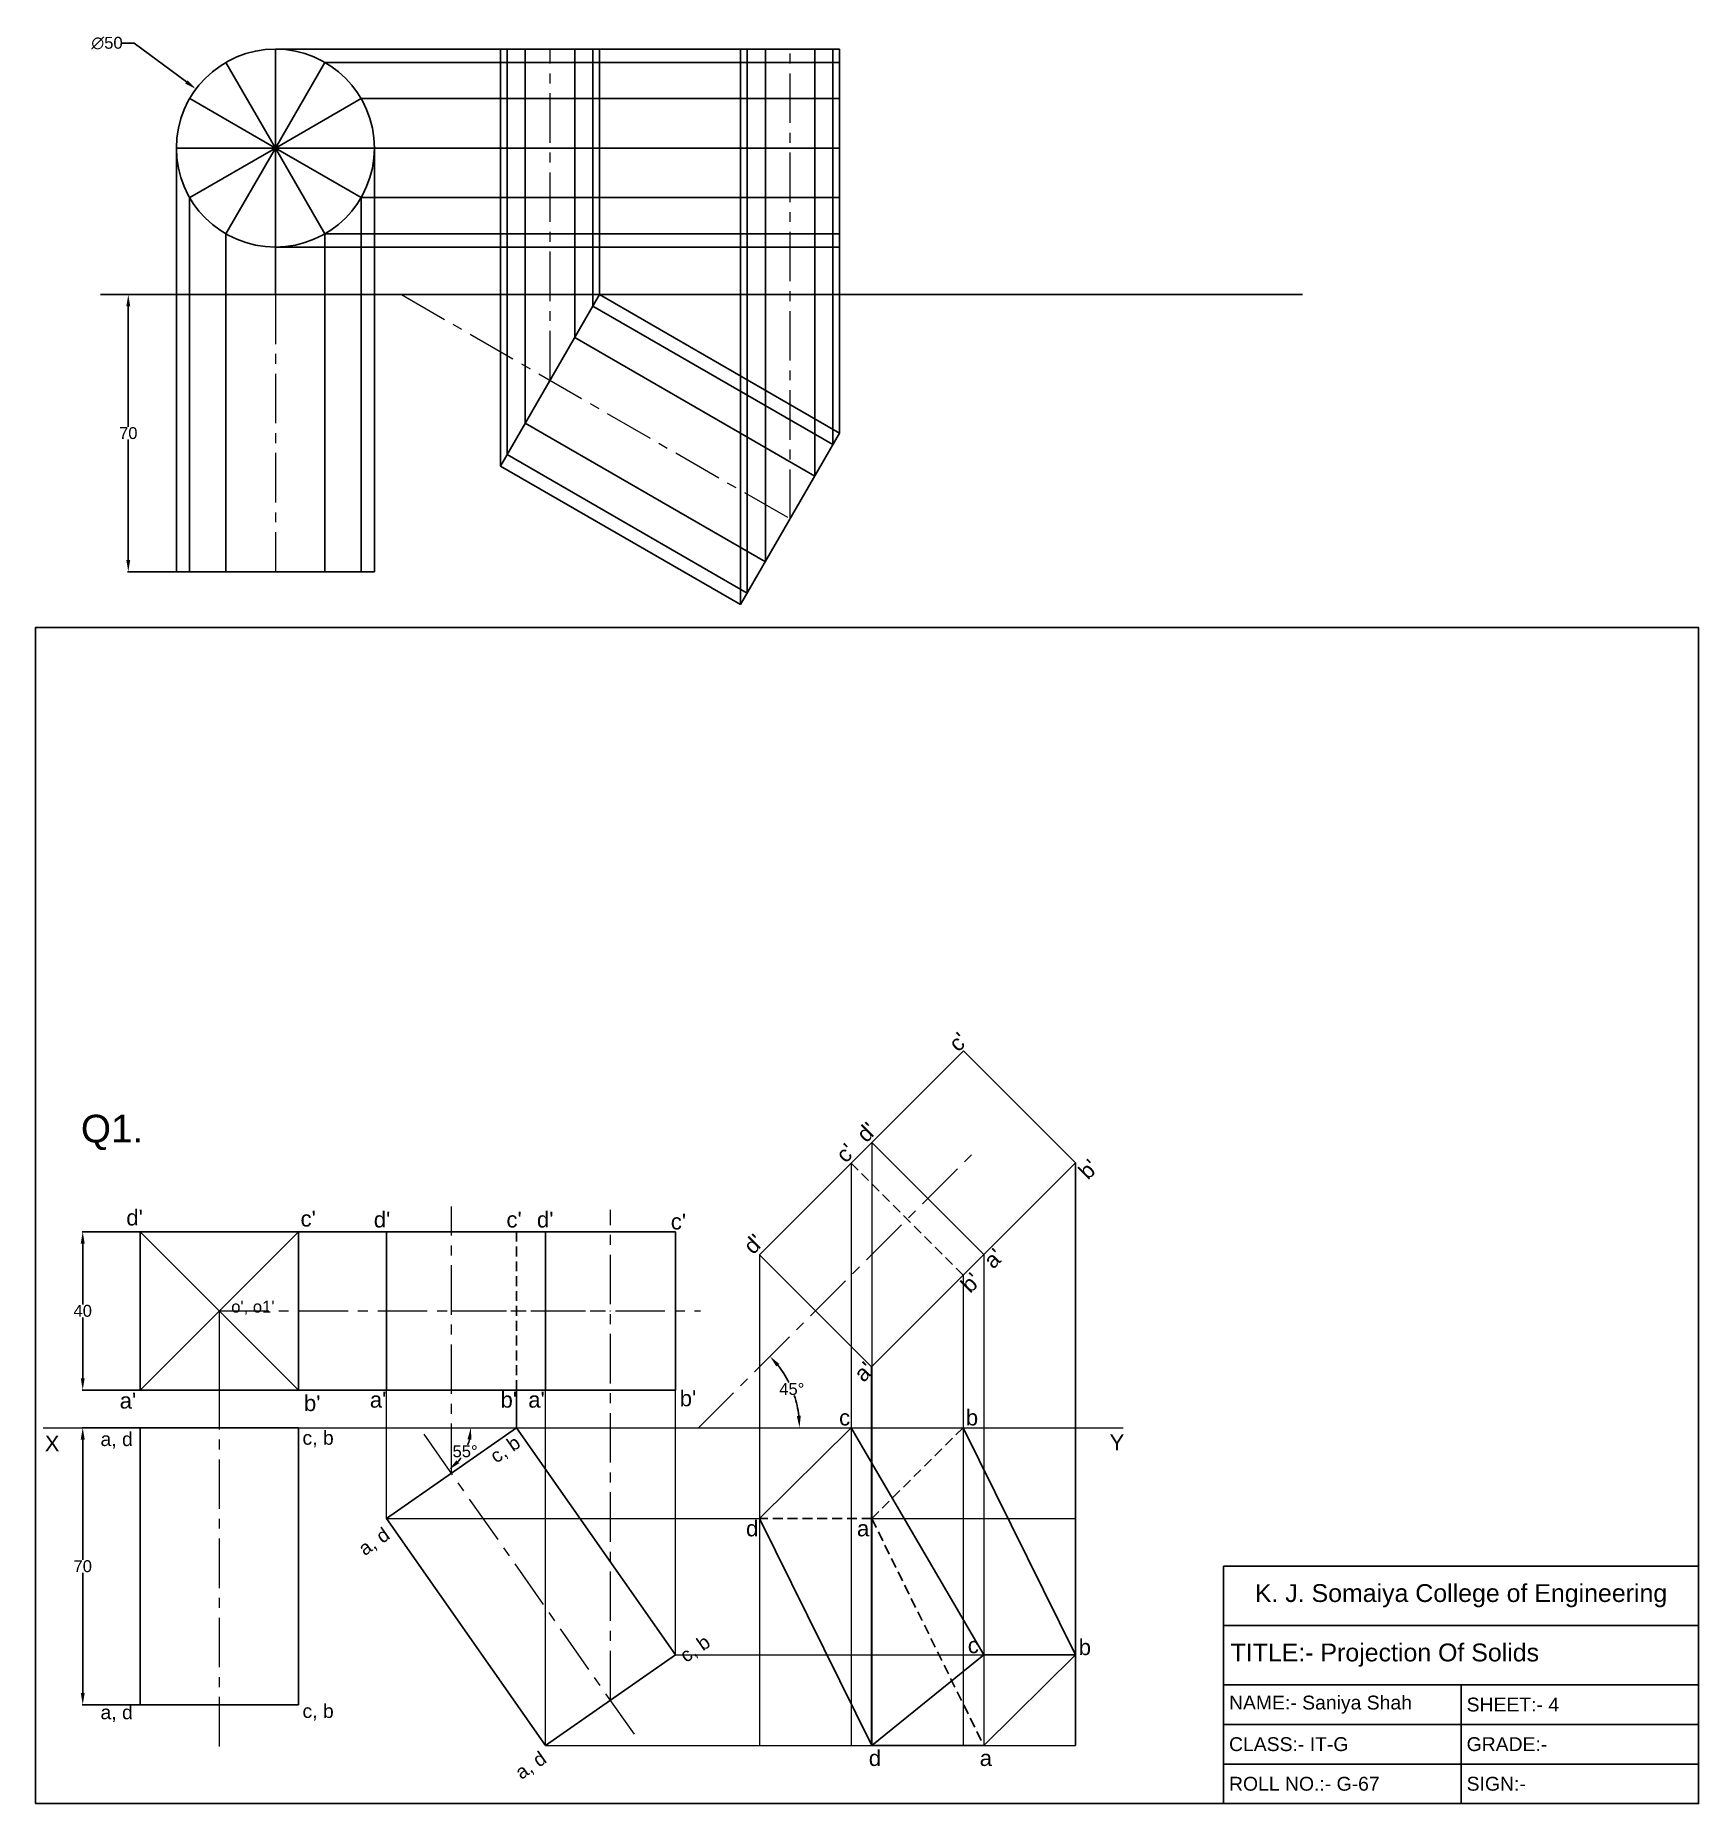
# Model space of a CAD drawing. Header units: millimetres. Extents: x 227 to 647, y 157 to 604.
import ezdxf

# ---------------------------------------------------------------- set-up
doc = ezdxf.new("R2010")
doc.units = ezdxf.units.MM
doc.header["$MEASUREMENT"] = 0
doc.linetypes.add('CENTER', pattern=[2, 1.25, -0.25, 0.25, -0.25])
doc.linetypes.add('HIDDEN', pattern=[0.375, 0.25, -0.125])
doc.styles.get("Standard").update_dxf_attribs({"font": 'arial.ttf'})
doc.dimstyles.get("Standard").update_dxf_attribs({"dimtxt": 3, "dimasz": 3, "dimexe": 0.18, "dimexo": 0.0625, "dimgap": 0.09, "dimtad": 0, "dimtih": 1, "dimtoh": 1, "dimdec": 0, "dimzin": 0, "dimdsep": 46, "dimtxsty": 'Standard', "dimcen": 0.09, "dimclrd": 4, "dimclre": 4, "dimadec": 0, "dimazin": 0, "dimtfac": 1, "dimtdec": 0, "dimtofl": 0, "dimtmove": 0, "dimatfit": 3, "dimfxl": 1, "dimtolj": 1, "dimtzin": 0, "dimarcsym": 0})

# ---------------------------------------------------------------- blocks, each defined once
blk = doc.blocks.new('*T1')
at = {"color": 0, "linetype": 'ByBlock', "lineweight": -2, "transparency": 16777216}
for p, q in [((0, 0), (120, 0)), ((0, 0), (0, -60)), ((120, 0), (120, -60)), ((0, -15), (120, -15)), ((0, -30), (120, -30)), ((60, -30), (60, -60)), ((0, -40), (120, -40)), ((0, -50), (120, -50)), ((0, -60), (120, -60))]:
    blk.add_line(p, q, dxfattribs=at)
at = {"color": 0, "linetype": 'Continuous', "transparency": 16777216}
for s, insert, char_height, width, attachment_point in [('K. J. Somaiya College of Engineering', (60, -7.5), 4.5, 119.88, 5), (' TITLE:- Projection Of Solids', (0.06, -22.5), 4.5, 119.88, 4), (' NAME:- Saniya Shah', (0.06, -35), 3.5, 59.88, 4), (' SHEET:- 4', (60.06, -35), 3.5, 59.88, 4), (' CLASS:- IT-G', (0.06, -45), 3.5, 59.88, 4), (' GRADE:-', (60.06, -45), 3.5, 59.88, 4), (' ROLL NO.:- G-67', (0.06, -55), 3.5, 59.88, 4), (' SIGN:-', (60.06, -55), 3.5, 59.88, 4)]:
    blk.add_mtext(s, dxfattribs=dict(at, insert=insert, char_height=char_height, width=width, attachment_point=attachment_point))
blk = doc.blocks.new('*D3')
at = {"color": 4, "lineweight": -2, "transparency": 16777216}
for p, q in [((253.44, 252.14), (238.82, 252.14)), ((239, 249.14), (239, 218.76)), ((239, 185.14), (239, 215.51)), ((253.44, 182.14), (238.82, 182.14))]:
    blk.add_line(p, q, dxfattribs=at)
at = {"color": 4, "transparency": 16777216}
for points in [[(238.5, 249.14), (239.5, 249.14), (239, 252.14)], [(238.5, 185.14), (239.5, 185.14), (239, 182.14)]]:
    blk.add_solid(points, dxfattribs=at)
at = {"layer": 'Defpoints', "color": 0, "transparency": 16777216}
for p in [(253.5, 252.14), (239, 182.14), (253.5, 182.14)]:
    blk.add_point(p, dxfattribs=at)
at = {"color": 0, "lineweight": 9, "transparency": 16777216, "insert": (239, 217.14), "char_height": 3, "attachment_point": 5}
blk.add_mtext('\\A1;70', dxfattribs=at)
blk = doc.blocks.new('*D4')
at = {"color": 4, "lineweight": -2, "transparency": 16777216}
for p, q in [((253.44, 301.64), (238.82, 301.64)), ((239, 298.64), (239, 283.26)), ((239, 264.64), (239, 280.01)), ((253.44, 261.64), (238.82, 261.64))]:
    blk.add_line(p, q, dxfattribs=at)
at = {"color": 4, "transparency": 16777216}
for points in [[(238.5, 298.64), (239.5, 298.64), (239, 301.64)], [(238.5, 264.64), (239.5, 264.64), (239, 261.64)]]:
    blk.add_solid(points, dxfattribs=at)
at = {"layer": 'Defpoints', "color": 0, "transparency": 16777216}
for p in [(253.5, 301.64), (239, 261.64), (253.5, 261.64)]:
    blk.add_point(p, dxfattribs=at)
at = {"color": 0, "lineweight": 9, "transparency": 16777216, "insert": (239, 281.64), "char_height": 3, "attachment_point": 5}
blk.add_mtext('\\A1;40', dxfattribs=at)
blk = doc.blocks.new('*D5')
at = {"color": 4, "lineweight": -2, "transparency": 16777216}
for start, end in [(340.3226, 346.6681), (318.3319, 324.0716)]:
    blk.add_arc((324.08, 252.14), 12.92, start, end, dxfattribs=at)
at = {"color": 4, "transparency": 16777216}
for points in [[(336.16, 249.21), (337.15, 249.1), (337.01, 252.14)], [(334.07, 243.17), (333.4, 243.92), (331.5, 241.55)]]:
    blk.add_solid(points, dxfattribs=at)
at = {"layer": 'Defpoints', "color": 0, "transparency": 16777216}
for p in [(229, 252.14), (324.08, 252.14), (501.7, 252.14), (334.45, 244.42), (378.29, 174.72)]:
    blk.add_point(p, dxfattribs=at)
at = {"color": 0, "lineweight": 9, "transparency": 16777216, "insert": (335.55, 246.17), "char_height": 3, "attachment_point": 5}
blk.add_mtext('\\A1;55°', dxfattribs=at)
blk = doc.blocks.new('*D7')
at = {"color": 4, "lineweight": -2, "transparency": 16777216}
for start, end in [(26.4906, 38.2541), (6.7459, 18.6215)]:
    blk.add_arc((394.5, 252.14), 25.5, start, end, dxfattribs=at)
at = {"color": 4, "transparency": 16777216}
for points in [[(414.15, 267.59), (414.89, 268.25), (412.53, 270.16)], [(420.32, 255.16), (419.32, 255.1), (420, 252.14)]]:
    blk.add_solid(points, dxfattribs=at)
at = {"layer": 'Defpoints', "color": 0, "transparency": 16777216}
for p in [(463.98, 321.61), (419.13, 258.73), (229, 252.14), (394.5, 252.14), (501.7, 252.14)]:
    blk.add_point(p, dxfattribs=at)
at = {"color": 0, "lineweight": 9, "transparency": 16777216, "insert": (418.05, 261.89), "char_height": 3, "attachment_point": 5}
blk.add_mtext('\\A1;45°', dxfattribs=at)
blk = doc.blocks.new('*U9')
blk.add_line((-12.5, 0), (12.5, 0))
blk = doc.blocks.new('*U10')
at = {"color": 0, "linetype": 'ByBlock', "lineweight": -2, "transparency": 16777216}
for p, rotation in [((287.65, 691.5), 89.99999999999993), ((281.4, 689.83), 119.9999999999999), ((293.9, 689.83), 59.99999999999994), ((276.83, 685.25), 149.9999999999999), ((298.48, 685.25), 29.99999999999996), ((275.15, 679), 180), ((276.83, 672.75), 209.9999999999999), ((281.4, 668.17), 239.9999999999998), ((287.65, 666.5), 269.9999999999998), ((293.9, 668.17), 299.9999999999998), ((298.48, 672.75), 329.9999999999998)]:
    blk.add_blockref('*U9', p, dxfattribs=dict(at, rotation=rotation))
blk.add_blockref('*U9', (300.15, 679), dxfattribs=at)
blk = doc.blocks.new('*D11')
at = {"color": 4, "lineweight": -2, "transparency": 16777216}
for p, q in [((262.59, 538.31), (250.32, 538.31)), ((250.5, 535.31), (250.5, 504.93)), ((250.5, 471.31), (250.5, 501.69)), ((262.59, 468.31), (250.32, 468.31))]:
    blk.add_line(p, q, dxfattribs=at)
at = {"color": 4, "transparency": 16777216}
for points in [[(250, 535.31), (251, 535.31), (250.5, 538.31)], [(250, 471.31), (251, 471.31), (250.5, 468.31)]]:
    blk.add_solid(points, dxfattribs=at)
at = {"layer": 'Defpoints', "color": 0, "transparency": 16777216}
for p in [(262.65, 538.31), (250.5, 468.31), (262.65, 468.31)]:
    blk.add_point(p, dxfattribs=at)
at = {"color": 0, "transparency": 16777216, "insert": (250.5, 503.31), "char_height": 3, "attachment_point": 5}
blk.add_mtext('\\A1;70', dxfattribs=at)
blk = doc.blocks.new('*D12')
at = {"color": 4, "lineweight": -2, "transparency": 16777216}
for p, q in [((249, 601.81), (252, 601.81)), ((252, 601.81), (265.18, 592.01)), ((287.56, 575.31), (287.74, 575.31)), ((287.65, 575.22), (287.65, 575.4))]:
    blk.add_line(p, q, dxfattribs=at)
at = {"color": 4, "transparency": 16777216}
blk.add_solid([(265.48, 592.42), (264.88, 591.61), (267.59, 590.23)], dxfattribs=at)
at = {"layer": 'Defpoints', "color": 0, "transparency": 16777216}
for p in [(267.59, 590.23), (307.71, 560.4)]:
    blk.add_point(p, dxfattribs=at)
at = {"color": 0, "transparency": 16777216, "insert": (245.13, 601.81), "char_height": 3, "attachment_point": 5}
blk.add_mtext('\\A1;∅50', dxfattribs=at)

msp = doc.modelspace()

# ---------------------------------------------------------------- linework, layer by layer
for p, q in [((287.65, 600.31), (430.12, 600.31)), ((344.5, 495.01), (344.5, 600.31)), ((346.17, 497.91), (346.17, 600.31)), ((350.75, 505.83), (350.75, 600.31)), ((363.25, 527.49), (363.25, 600.31)), ((367.83, 535.41), (367.83, 600.31)), ((369.5, 538.31), (369.5, 600.31)), ((405.12, 460.01), (405.12, 600.31)), ((406.8, 462.91), (406.8, 600.31)), ((411.37, 470.83), (411.37, 600.31)), ((423.87, 492.49), (423.87, 600.31)), ((428.45, 600.31), (428.45, 500.41)), ((430.12, 503.31), (430.12, 600.31)), ((300.15, 596.96), (430.12, 596.96)), ((309.3, 587.81), (430.12, 587.81)), ((262.65, 575.31), (262.65, 468.31)), ((312.65, 575.31), (312.65, 468.31)), ((312.65, 575.31), (430.12, 575.31)), ((266, 562.81), (266, 468.31)), ((309.3, 562.81), (309.3, 468.31)), ((309.3, 562.81), (430.12, 562.81)), ((275.15, 553.66), (275.15, 468.31)), ((287.65, 538.31), (287.65, 550.31)), ((287.65, 550.31), (430.12, 550.31)), ((300.15, 553.66), (300.15, 468.31)), ((300.15, 553.66), (430.12, 553.66)), ((243.5, 538.31), (547, 538.31)), ((262.65, 538.31), (262.65, 468.31)), ((262.65, 538.31), (312.65, 538.31)), ((312.65, 468.31), (312.65, 538.31)), ((344.5, 495.01), (369.5, 538.31)), ((430.12, 503.31), (369.5, 538.31)), ((367.83, 535.41), (428.45, 500.41)), ((363.25, 527.49), (423.87, 492.49)), ((350.75, 505.83), (411.37, 470.83)), ((405.12, 460.01), (430.12, 503.31)), ((346.17, 497.91), (406.8, 462.91)), ((344.5, 495.01), (405.12, 460.01)), ((262.65, 468.31), (312.65, 468.31)), ((461.42, 347.34), (438.25, 324.17)), ((489.7, 319.05), (461.42, 347.34)), ((409.86, 295.78), (438.25, 324.17)), ((438.25, 324.17), (466.53, 295.88)), ((466.53, 295.88), (489.7, 319.05)), ((489.7, 319.05), (489.7, 171.85)), ((293.5, 301.64), (388.65, 301.64)), ((348.5, 301.64), (315.73, 301.64)), ((315.73, 301.64), (315.73, 261.64)), ((315.73, 301.64), (355.88, 301.64)), ((388.65, 301.64), (355.88, 301.64)), ((355.88, 301.64), (355.88, 261.64)), ((388.65, 261.64), (388.65, 301.64)), ((409.86, 295.78), (438.14, 267.49)), ((438.14, 267.49), (466.53, 295.88)), ((438.14, 267.49), (438.14, 171.85)), ((293.5, 261.64), (355.88, 261.64)), ((315.73, 261.64), (348.5, 261.64)), ((315.73, 261.64), (355.88, 261.64)), ((348.5, 252.14), (348.5, 261.64)), ((355.88, 261.64), (388.65, 261.64)), ((253.5, 252.14), (253.5, 182.14)), ((253.5, 252.14), (293.5, 252.14)), ((293.5, 182.14), (293.5, 252.14)), ((315.73, 229.19), (348.5, 252.14)), ((388.65, 194.8), (348.5, 252.14)), ((409.86, 229.19), (433.03, 252.14)), ((433.03, 252.14), (466.53, 194.8)), ((489.7, 194.8), (461.31, 252.14)), ((315.73, 229.19), (355.88, 171.85)), ((438.25, 171.85), (409.86, 229.19)), ((355.88, 171.85), (388.65, 194.8)), ((438.25, 171.85), (466.53, 194.8)), ((466.53, 194.8), (489.7, 194.8)), ((489.7, 194.8), (466.53, 171.85)), ((253.5, 182.14), (293.5, 182.14)), ((466.53, 171.85), (438.25, 171.85))]:
    msp.add_line(p, q)
at = {"linetype": 'CENTER', "lineweight": 9, "ltscale": 10}
for p, q in [((357, 516.66), (357, 600.31)), ((417.62, 481.66), (417.62, 600.31)), ((287.65, 538.31), (287.65, 468.31)), ((319.5, 538.31), (417.62, 481.66)), ((394.5, 252.14), (463.98, 321.61)), ((332.12, 240.66), (332.12, 308.03)), ((372.27, 183.32), (372.27, 307.14)), ((273.5, 281.64), (395, 281.64)), ((332.12, 281.64), (372.27, 281.64)), ((273.5, 171.64), (273.5, 252.14)), ((378.29, 174.72), (324.08, 252.14))]:
    msp.add_line(p, q, dxfattribs=at)
at = {"lineweight": 9}
for p, q in [((438.25, 324.17), (438.25, 171.85)), ((433.03, 318.95), (433.03, 171.85)), ((253.5, 261.64), (293.5, 301.64)), ((253.5, 301.64), (293.5, 261.64)), ((315.73, 229.19), (315.73, 301.64)), ((355.88, 171.85), (355.88, 301.64)), ((388.65, 194.8), (388.65, 301.64)), ((409.86, 295.78), (409.86, 171.85)), ((466.53, 295.88), (466.53, 171.85)), ((461.31, 290.66), (461.31, 171.85)), ((273.5, 252.14), (273.5, 281.64)), ((229, 252.14), (501.7, 252.14)), ((315.73, 229.19), (409.86, 229.19)), ((438.25, 229.19), (489.7, 229.19)), ((388.45, 194.8), (489.7, 194.8)), ((355.88, 171.85), (489.7, 171.85))]:
    msp.add_line(p, q, dxfattribs=at)
at = {"linetype": 'HIDDEN', "ltscale": 10}
for p, q in [((461.31, 290.66), (433.03, 318.95)), ((348.5, 261.64), (348.5, 301.64)), ((438.25, 229.19), (461.31, 252.14)), ((438.25, 229.19), (409.86, 229.19)), ((438.25, 229.19), (466.53, 171.85))]:
    msp.add_line(p, q, dxfattribs=at)
at = {"linetype": 'Continuous'}
msp.add_lwpolyline([(227.04, 157.2), (647.04, 157.2), (647.04, 454.2), (227.04, 454.2)], close=True, dxfattribs=at)
msp.add_lwpolyline([(253.5, 261.64), (293.5, 261.64), (293.5, 301.64), (253.5, 301.64)], close=True)
msp.add_circle((287.65, 575.31), 25)

# ---------------------------------------------------------------- block references
for name, p in [('*U10', (0, -103.69)), ('*T1', (527.04, 217.19))]:
    msp.add_blockref(name, p)

# ---------------------------------------------------------------- texts
at = {"attachment_point": 1}
for s, width, insert, char_height, rotation in [("c'", 6.5, (457.27, 349.64), 4, 45), ("d'", 6.5, (434.03, 326.74), 4, 45), ("c'", 6.5, (428.81, 321.59), 4, 45), ("b'", 6.5, (490.01, 317.35), 4, 45), ("d'", 6.5, (405.46, 298.49), 4, 45), ("a'", 6.5, (466.08, 294.85), 4, 45), ("b'", 6.5, (460.29, 288.72), 4, 45), ("a'", 6.5, (433.35, 266.22), 4, 45), ('c, b', 8.5088, (341.42, 245.88), 3.5, 35), ('a, d', 8.5088, (308.19, 222.52), 3.5, 35), ('c, b', 8.5088, (389.36, 195.53), 3.5, 35), ('a, d', 8.5088, (347.76, 166), 3.5, 35)]:
    msp.add_mtext_dynamic_manual_height_columns(s, width=width, gutter_width=1, heights=[0], dxfattribs=dict(at, insert=insert, char_height=char_height, rotation=rotation))
for s, width, insert, char_height in [('Q1.', 20.8457, (238.54, 331.17), 7), ("d'", 6.5, (250.01, 307.21), 4), ("c'", 6.5, (294, 306.94), 4), ("d'", 6.5, (312.5, 306.7), 4), ("c'", 6.5, (346, 306.7), 4), ("d'", 6.5, (353.7, 306.7), 4), ("c'", 6.5, (387.5, 306.2), 4), ("o', o1'", 16.9354, (276.5, 284.2), 3), ("a'", 6.5, (248.33, 260.97), 4), ("b'", 6.5, (294.86, 260.33), 4), ("a'", 6.5, (311.5, 261.2), 4), ("b'", 6.5, (344.5, 261.2), 4), ("a'", 6.5, (351.5, 261.2), 4), ("b'", 6.5, (389.75, 261.55), 4), ('c', 6.5, (430, 256.7), 4), ('b', 6.5, (462, 256.7), 4), ('X', 6.5, (229.42, 250.16), 4), ('a, d', 8.5088, (243.49, 251), 3.5), ('c, b', 8.5088, (294.5, 251.33), 3.5), ('Y', 6.5, (498.29, 250.44), 4), ('d', 6.5, (406.5, 228.7), 4), ('a', 6.5, (434.5, 228.7), 4), ('c', 6.5, (462.5, 199.2), 4), ('b', 6.5, (490.5, 198.7), 4), ('a, d', 8.5088, (243.49, 182), 3.5), ('c, b', 8.5088, (294.5, 182.33), 3.5), ('d', 6.5, (437.5, 170.7), 4), ('a', 6.5, (465.5, 170.7), 4)]:
    msp.add_mtext_dynamic_manual_height_columns(s, width=width, gutter_width=1, heights=[0], dxfattribs=dict(at, insert=insert, char_height=char_height))

# ---------------------------------------------------------------- dimensions: what is measured, and where the dimension line sits
dim = msp.add_diameter_dim_2p(p1=(307.71, 560.4), p2=(267.59, 590.23), dimstyle='Standard')
dim.commit()
dim.dimension.update_dxf_attribs({"geometry": '*D12', "text_midpoint": (245.13, 601.81), "dimtype": 163})
dim = msp.add_linear_dim(base=(250.5, 468.31), p1=(262.65, 538.31), p2=(262.65, 468.31), angle=90, dimstyle='Standard')
dim.commit()
dim.dimension.update_dxf_attribs({"geometry": '*D11', "text_midpoint": (250.5, 503.31)})
at = {"lineweight": 9}
for base, line1, line2, picture, middle in [((419.13, 258.73), ((229, 252.14), (501.7, 252.14)), ((394.5, 252.14), (463.98, 321.61)), '*D7', (418.05, 261.89)), ((334.45, 244.42), ((378.29, 174.72), (324.08, 252.14)), ((229, 252.14), (501.7, 252.14)), '*D5', (335.55, 246.17))]:
    dim = msp.add_angular_dim_2l(base=base, line1=line1, line2=line2, dimstyle='Standard', dxfattribs=at)
    dim.commit()
    dim.dimension.update_dxf_attribs({"geometry": picture, "text_midpoint": middle})
for base, p1, p2, picture, middle in [((239, 261.64), (253.5, 301.64), (253.5, 261.64), '*D4', (239, 281.64)), ((239, 182.14), (253.5, 252.14), (253.5, 182.14), '*D3', (239, 217.14))]:
    dim = msp.add_linear_dim(base=base, p1=p1, p2=p2, angle=90, dimstyle='Standard', dxfattribs=at)
    dim.commit()
    dim.dimension.update_dxf_attribs({"geometry": picture, "text_midpoint": middle})

doc.saveas('drawing.dxf')
